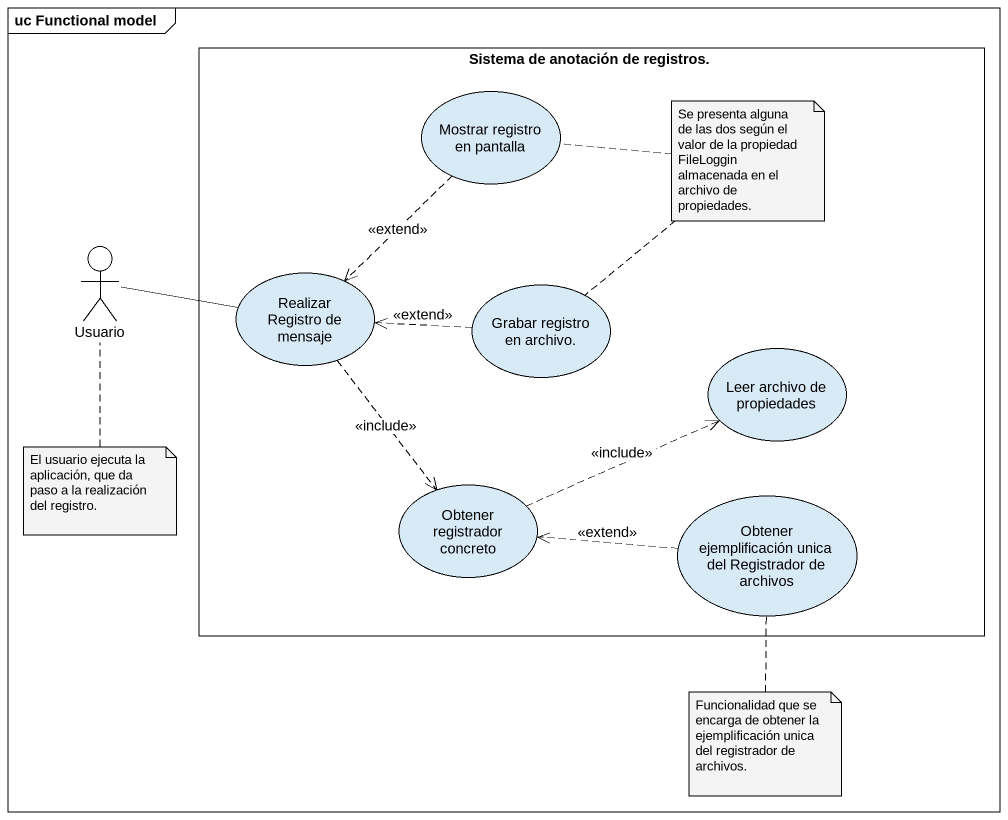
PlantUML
@startuml
mainframe uc Functional model
rectangle "Sistema de anotación de registros." as Sistema_de_anotación_de {
  usecase "Mostrar registro en pantalla" as Mostrar_registro_en_pantalla
  usecase "Realizar Registro de mensaje" as Realizar_Registro_de_mensaje
  usecase "Grabar registro en archivo." as Grabar_registro_en_archivo
  usecase "Leer archivo de propiedades" as Leer_archivo_de_propiedades
  usecase "Obtener registrador concreto" as Obtener_registrador_concreto
  usecase "Obtener ejemplificación unica del Registrador de archivos" as Obtener_ejemplificación
}
actor Usuario
Mostrar_registro_en_pantalla ..> Realizar_Registro_de_mensaje : <<extend>>
Usuario -right- Realizar_Registro_de_mensaje
Realizar_Registro_de_mensaje ..> Obtener_registrador_concreto : <<include>>
Grabar_registro_en_archivo .left.> Realizar_Registro_de_mensaje : <<extend>>
Obtener_registrador_concreto .right.> Leer_archivo_de_propiedades : <<include>>
Obtener_ejemplificación .left.> Obtener_registrador_concreto : <<extend>>
note as N1
  Se presenta alguna de las dos según el valor de la propiedad FileLoggin almacenada en el archivo de propiedades.
end note
N1 .. Mostrar_registro_en_pantalla
N1 .. Grabar_registro_en_archivo
note bottom of Usuario : El usuario ejecuta la aplicación, que da paso a la realización del registro.
note bottom of Obtener_ejemplificación : Funcionalidad que se encarga de obtener la ejemplificación unica del registrador de archivos.
@enduml
